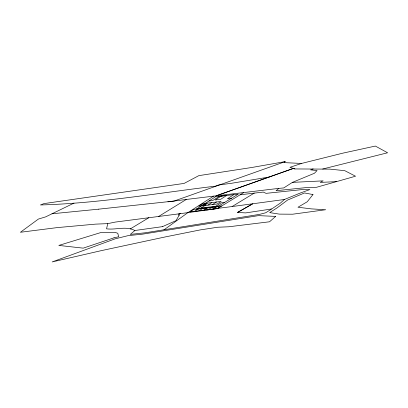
<?xml version="1.0" encoding="UTF-8"?>
<svg xmlns="http://www.w3.org/2000/svg" width="408" height="408" viewBox="0 0 408 408"><rect width="100%" height="100%" fill="white"/><g stroke="black" fill="none" stroke-linecap="round" stroke-linejoin="round"><path stroke-width="0.61" d="M178.959 215.557L179.015 213.833L180.667 213.614M179.015 213.833L115.122 222.1L107.778 223.63L106.544 228.827C116.03 230.112 125.868 225.757 134.864 230.505L162.537 226.634M313.089 168.897L310.595 169.886L317.077 170.57L314.41 173.273L292.419 182.376L283.764 187.93L278.848 188.379L276.058 190.714L308.356 187.369L316.511 187.292L355.546 176.215L344.785 170.682L329.914 169.126L294.928 168.948L289.981 167.316L301.538 163.45L284.284 162.624L285.172 161.619L251.904 167.469L198.839 175.639L184.105 183.416L44.044 203.592L40.412 204.959C99.149 203.408 157.121 193.147 215.342 186.181L218.668 184.992L231.341 183.304L269.112 177.046M240.108 194.789L263.267 192.081L266.072 193.351L303.006 189.501L309.896 189.577L300.594 192.902L284.386 199.497L280.577 202.939L271.702 208.972M134.91 230.5L130.259 234.411L145.477 232.754L259.712 214.343L265.705 212.767L271.748 208.967L245.667 212.905L237.512 212.446L252.771 203.77L284.386 199.497M163.97 229.857L187.925 212.619M187.889 212.624L213.506 196.146L278.848 188.379M194.519 211.349L198.512 208.779M203.311 205.693L207.31 203.123M201.103 208.019L206.336 204.658L202.526 205.122M219.31 196.314L212.731 200.542L208.921 201.011M199.119 210.783L203.118 208.213M207.912 205.127L211.91 202.557M203.72 210.222L207.718 207.652M212.512 204.566L216.51 201.996M208.32 209.656L212.318 207.085M215.628 206.346L221.059 202.852L224.645 202.409M233.835 194.636L227.455 198.737L231.509 198.242M212.925 209.09L216.918 206.519M162.491 226.639L175.976 220.657L179.005 215.552L179.056 213.838L217.525 208.529L221.524 205.958L193.912 209.34L189.914 211.91L232.126 206.55M158.646 216.449L186.288 199.461L213.552 196.141M217.525 208.529L243.755 192.586M254.25 193.096L232.081 206.555L252.812 203.765L237.558 212.441M130.239 228.939L148.818 217.724M73.976 203.108L45.655 216.872L38.383 219.076L20.4 232.274L57.054 227.623L95.492 224.135L107.778 223.63M285.161 161.634L174.124 201.047L98.629 209.171M293.357 168.428L216.143 195.835L293.403 168.422L294.928 168.948M322.702 169.014L387.6 152.77L375.36 146.064L342.95 153.127L301.492 163.455M206.688 210.044L217.566 208.524M167.882 201.858L186.334 199.456M197.35 208.452L218.77 205.984M52 213.782L98.675 209.166M292.419 182.376L323.146 180.861L320.239 182.401L336.564 181.636M312.982 194.555L307.244 201.766L297.998 207.228L311.248 208.876L325.701 209.738L292.602 214.21L279.317 214.118L269.683 212.604L277.165 207.83L287.553 200.063L304.516 192.964L312.982 194.555M275.65 216.408L269.545 221.779L228.725 226.782L217.643 227.251L200.287 229.903L165.781 236.819L101.25 250.65L52.158 261.936L115.219 238.813L128.102 235.645L142.494 234.161L258.432 215.628L275.65 216.408M202.705 203.689L198.711 206.259L217.117 204L221.111 201.43L202.705 203.689M215.557 196.743L195.993 209.324L217.321 206.861L238.282 194.121L215.557 196.743M221.146 196.141L215.149 199.996L220.672 199.318L226.664 195.463L221.146 196.141M114.005 237.823L83.207 248.146L58.813 245.422L100.949 232.514L114.806 232.331L117.795 233.269L118.657 236.762L114.005 237.823"/></g></svg>
